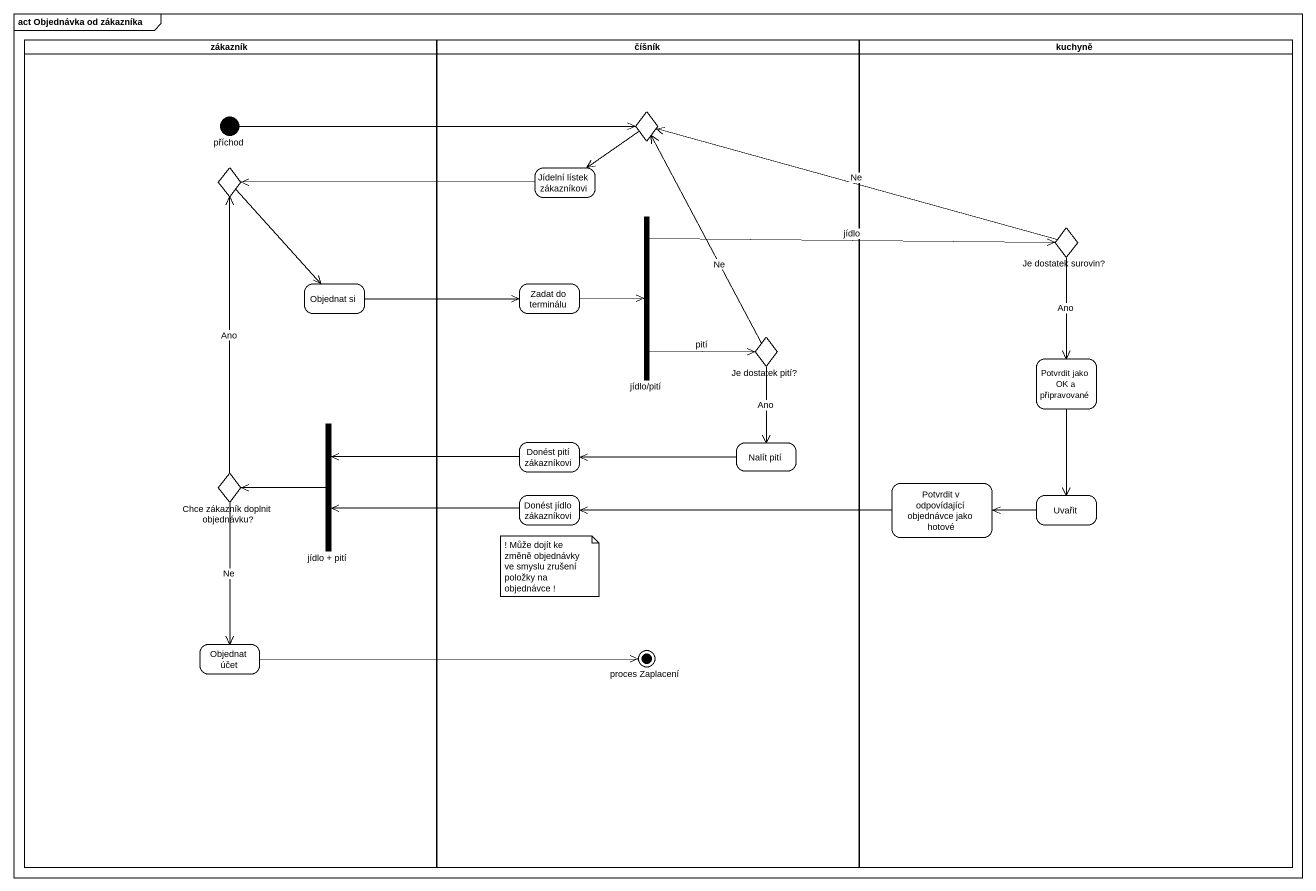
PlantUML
@startuml
mainframe act Objednávka od zákazníka
hide empty description
state zákazník <<partition>> {
  state příchod <<start>>
  state choice2 <<choice>>
  state "Objednat si" as Objednat_si
  state "jídlo + pití" as jídlo_pití_2 <<join>>
  state "Chce zákazník doplnit objednávku?" as Chce_zákazník_doplnit <<choice>>
  state "Objednat účet" as Objednat_účet
}
state číšník <<partition>> {
  state choice1 <<choice>>
  state "Jídelní lístek zákazníkovi" as Jídelní_lístek_zákazníkovi
  state "jídlo/pití" as jídlo_pití <<fork>>
  state "Zadat do terminálu" as Zadat_do_terminálu
  state "Je dostatek pití?" as Je_dostatek_pití <<choice>>
  state "Donést pití zákazníkovi" as Donést_pití_zákazníkovi
  state "Nalít pití" as Nalít_pití
  state "Donést jídlo zákazníkovi" as Donést_jídlo_zákazníkovi
  state "proces Zaplacení" as proces_Zaplacení <<end>>
}
state kuchyně <<partition>> {
  state "Je dostatek surovin?" as Je_dostatek_surovin <<choice>>
  state "Potvrdit jako OK a připravované" as Potvrdit_jako_OK_a
  state "Potvrdit v odpovídající objednávce jako hotové" as Potvrdit_v_odpovídající
  state Uvařit
}
choice1 --> Jídelní_lístek_zákazníkovi
příchod -right-> choice1
choice2 --> Objednat_si
Jídelní_lístek_zákazníkovi -left-> choice2
jídlo_pití -right-> Je_dostatek_surovin : jídlo
jídlo_pití -right-> Je_dostatek_pití : pití
Je_dostatek_surovin -left-> choice1 : Ne
Je_dostatek_surovin --> Potvrdit_jako_OK_a : Ano
Objednat_si -right-> Zadat_do_terminálu
Zadat_do_terminálu -right-> jídlo_pití
Je_dostatek_pití -up-> choice1 : Ne
Je_dostatek_pití --> Nalít_pití : Ano
Potvrdit_jako_OK_a --> Uvařit
jídlo_pití_2 -left-> Chce_zákazník_doplnit
Donést_pití_zákazníkovi -left-> jídlo_pití_2
Nalít_pití -left-> Donést_pití_zákazníkovi
Chce_zákazník_doplnit -up-> choice2 : Ano
Chce_zákazník_doplnit --> Objednat_účet : Ne
Donést_jídlo_zákazníkovi -left-> jídlo_pití_2
Potvrdit_v_odpovídající -left-> Donést_jídlo_zákazníkovi
Uvařit -left-> Potvrdit_v_odpovídající
Objednat_účet -right-> proces_Zaplacení
note as N1
  ~! Může dojít ke změně objednávky ve smyslu zrušení položky na objednávce !
end note
@enduml
